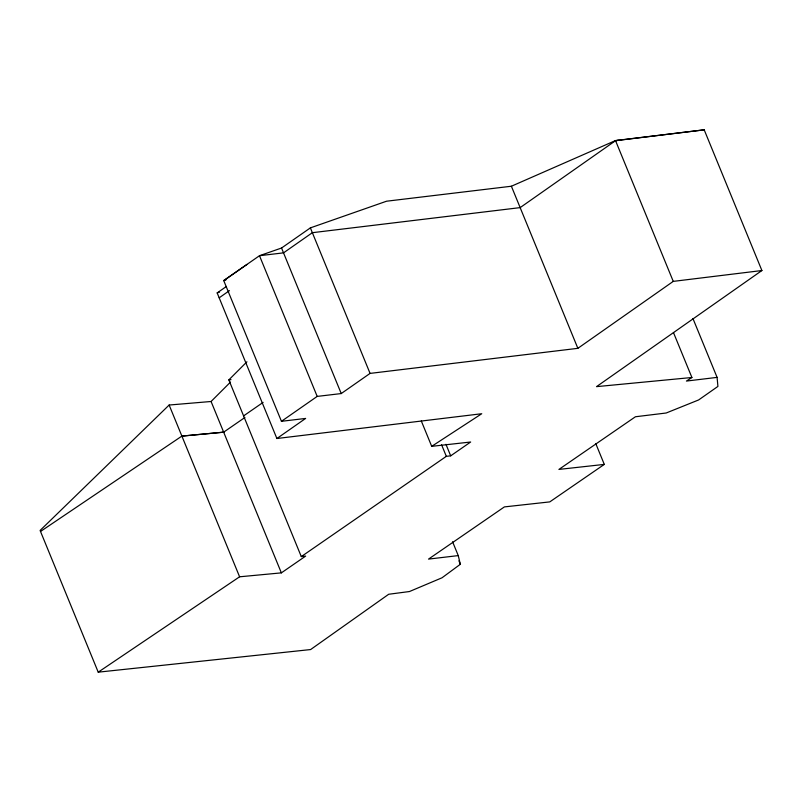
<?xml version="1.0" encoding="UTF-8"?>
<svg xmlns="http://www.w3.org/2000/svg" width="802" height="802" viewBox="0 0 802 802"><rect width="100%" height="100%" fill="white"/><g stroke="black" fill="none" stroke-linecap="round" stroke-linejoin="round"><path stroke-width="1.2" d="M230.535 382.053L211.076 401.491L169.142 405.03L40.1 530.453L98.225 672.166L239.597 576.798L281.362 572.869L305.652 556.097L301.291 556.598L228.831 379.907L246.936 361.792M452.579 541.761L458.253 555.596L460.338 564.277L442.012 577.791L409.461 591.535L388.699 594.262L310.605 649.56L98.225 672.166M673.449 332.519L691.905 377.501L596.518 386.644L761.9 270.535L704.196 129.834L615.545 140.681L520.157 207.618L312.359 232.69L283.527 252.861L259.487 255.708L223.738 280.6L281.442 421.311L305.632 418.433L276.89 438.514L217.172 292.92L226.415 286.474M281.442 421.311L317.191 396.409L341.231 393.561L370.063 373.401L577.861 348.329L673.259 281.382L761.9 270.535M317.191 396.409L259.487 255.708L281.542 248.018L310.384 227.878L386.554 201.212L511.385 186.234L615.505 140.561L704.196 129.834M219.187 297.813L229.442 290.635M247.016 264.389L223.738 280.6L226.074 279.788M243.587 415.897L263.126 402.383M244.911 417.481L223.658 432.168L181.884 436.098L40.521 531.465M301.291 556.598L446.323 456.348L450.684 455.837L470.654 442.012L431.707 446.343L421.301 420.97M595.786 443.636L604.297 464.398L549.781 501.892L504.388 506.904L428.529 559.104L458.253 555.596M431.707 446.343L481.741 413.732L276.89 438.514M691.905 377.501L686.422 381.07L717.088 377.381L717.92 386.424L698.632 399.947L666.201 413L635.435 416.759L558.914 469.421L604.297 464.398M217.172 292.92L219.507 292.108M615.545 140.681L618.372 140.33M228.831 379.907L231.006 379.657M181.884 436.098L224.149 432.138M692.958 318.564L717.088 377.381M615.505 140.561L673.259 281.382M511.385 186.234L577.861 348.329M445.962 444.308L450.684 455.837M441.601 444.809L446.323 456.348M458.924 560.819L460.338 564.277M310.384 227.878L370.063 373.401M281.542 248.018L341.231 393.561M211.076 401.491L281.362 572.869M169.142 405.03L239.597 576.798"/></g></svg>
